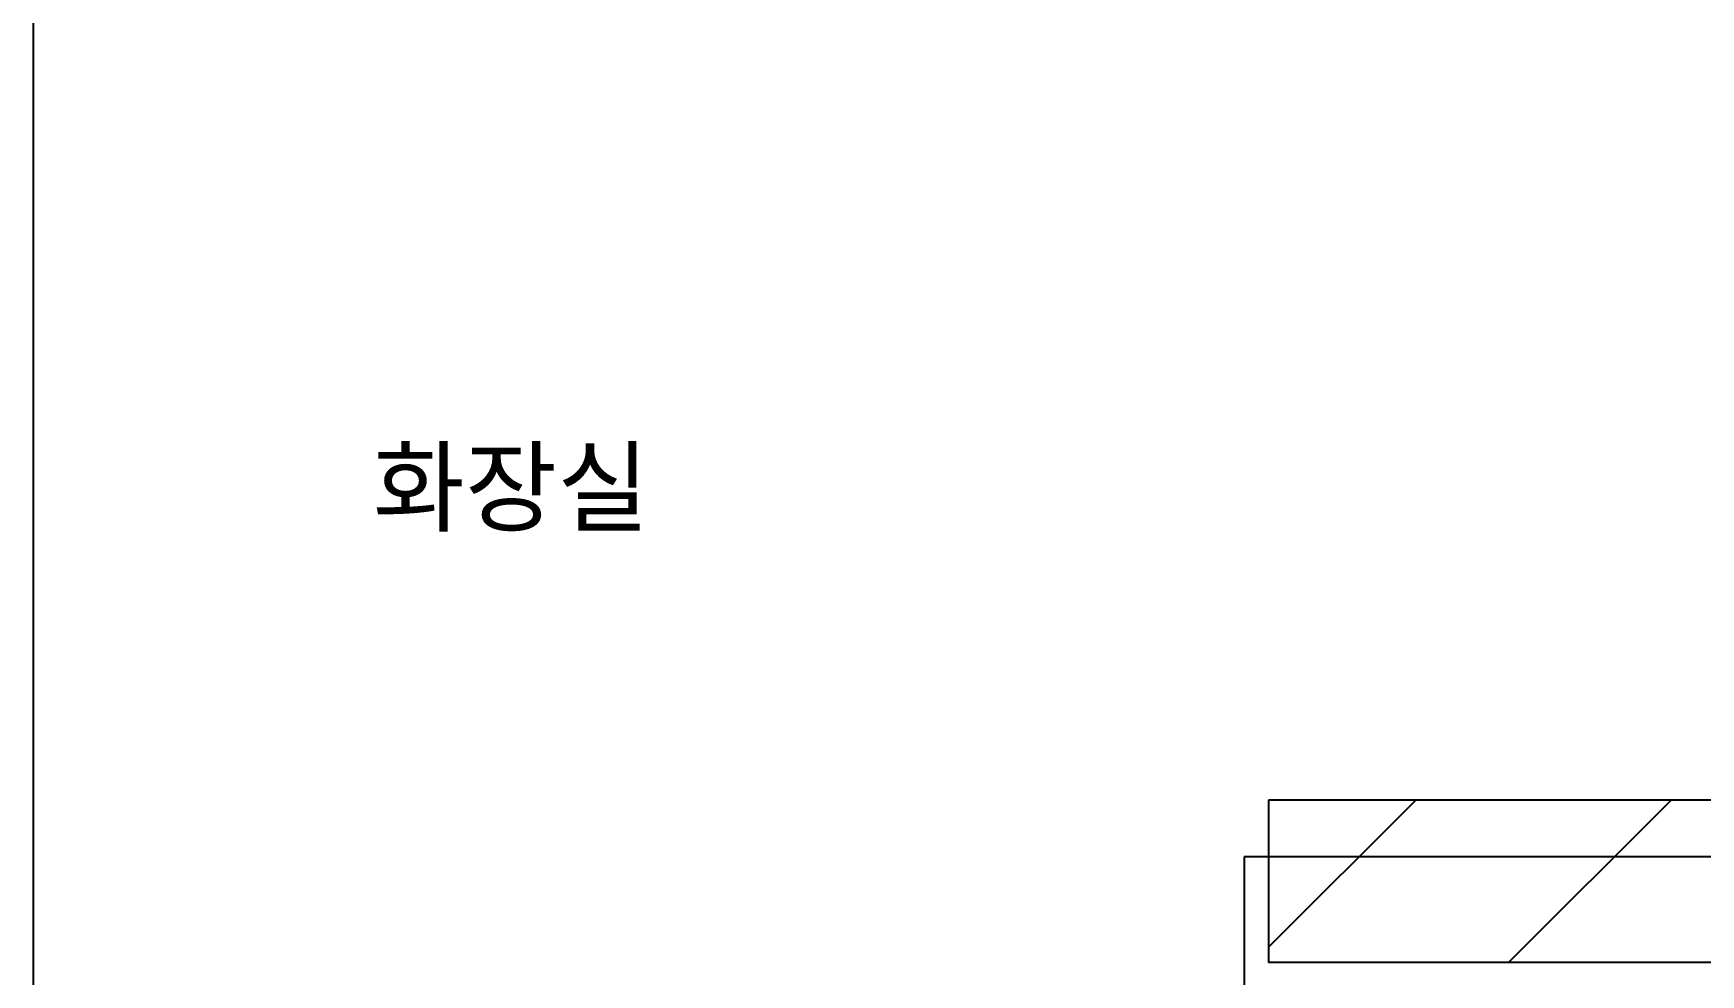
# Model space of a CAD drawing. Extents: x 1198601 to 1325177, y -301855 to -214174.
# Drawn here: x 1245000 to 1247052, y -275985 to -274826 of the extents above; entities that cross this region are included whole.
import ezdxf

# ---------------------------------------------------------------- set-up
doc = ezdxf.new("R2010")
doc.units = 0
doc.header["$LTSCALE"] = 600
doc.header["$MEASUREMENT"] = 0
doc.linetypes.add('CEN', pattern=[62, 60, -1, 0, -1])
doc.layers.add('WAL', color=4, linetype='CONTINUOUS')
doc.layers.add('WALLLL', color=7, linetype='CONTINUOUS')
doc.styles.get("Standard").update_dxf_attribs({"font": ''})
doc.styles.get('STANDARD').set_extended_font_data('HY울릉도M')

msp = doc.modelspace()

# ---------------------------------------------------------------- linework, layer by layer
at = {"layer": 'WAL', "color": 5}
for p, q in [((1248120.4, -275769.9), (1246520.4, -275769.9)), ((1246520.4, -275769.9), (1246520.4, -275969.9)), ((1248120.4, -275969.9), (1246520.4, -275969.9))]:
    msp.add_line(p, q, dxfattribs=at)
at = {"layer": 'WALLLL'}
for p, q in [((1245000.4, -278939.9), (1245000.4, -273999.9)), ((1248090.4, -275839.9), (1246490.4, -275839.9)), ((1246490.4, -275839.9), (1246490.4, -275999.9))]:
    msp.add_line(p, q, dxfattribs=at)
at = {"layer": 'WALLLL', "linetype": 'Continuous'}
for p, q in [((1246520.4, -275951.2), (1246701.6, -275769.9)), ((1246815.9, -275969.9), (1247015.9, -275769.9))]:
    msp.add_line(p, q, dxfattribs=at)

# ---------------------------------------------------------------- texts
at = {"layer": 'WALLLL', "linetype": 'CEN'}
msp.add_text('화장실', height=90.44, dxfattribs=at).set_placement((1245418.1, -275429.7))

doc.saveas('drawing.dxf')
